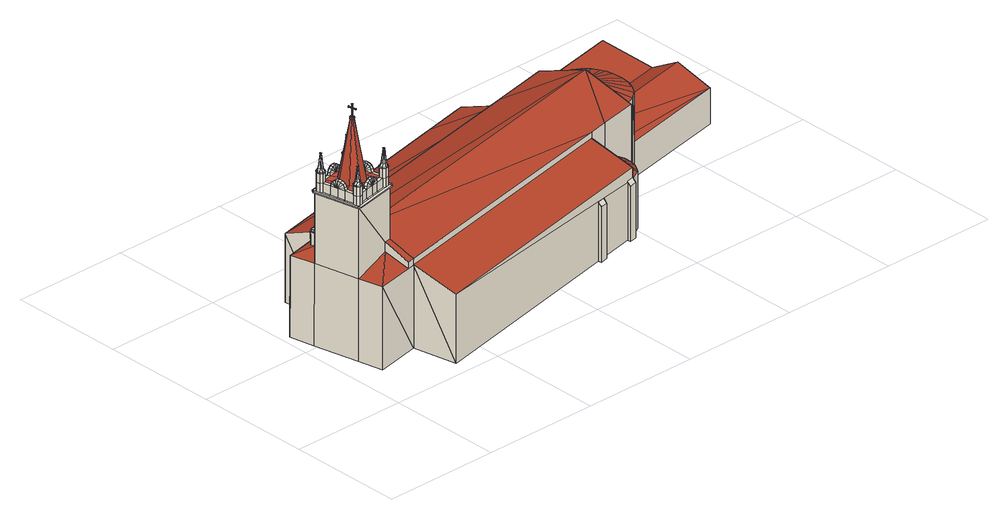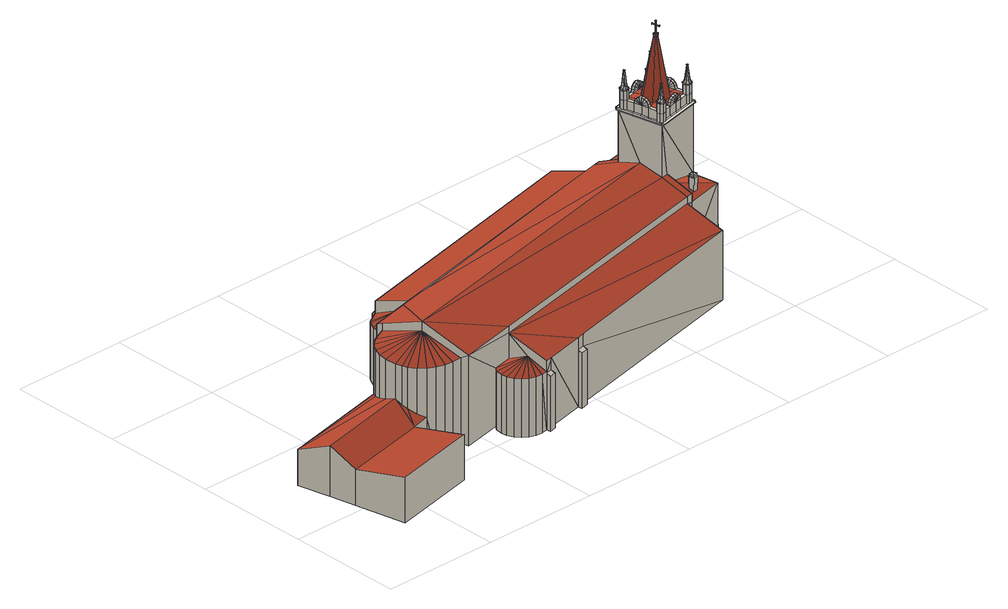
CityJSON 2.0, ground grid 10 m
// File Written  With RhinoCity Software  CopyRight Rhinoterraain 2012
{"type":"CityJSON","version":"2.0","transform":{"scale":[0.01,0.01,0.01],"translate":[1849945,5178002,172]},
"CityObjects":{
"building1":{"type":"Building","geometry":[{"type":"MultiSurface","lod":"2","boundaries":[[[0,1,2]],[[3,1,0]],[[4,5,6]],[[7,5,4]],[[8,9,10]],[[9,11,10]],[[12,13,14]],[[14,15,16]],[[10,11,17]],[[18,15,13]],[[19,20,21]],[[22,13,23]],[[24,14,16]],[[15,25,16]],[[21,26,27]],[[25,28,16]],[[29,30,31]],[[23,13,12]],[[13,15,14]],[[32,12,14]],[[17,11,33]],[[34,35,36]],[[37,24,35]],[[24,16,35]],[[38,39,34]],[[40,36,41]],[[39,35,34]],[[42,34,36]],[[43,42,36]],[[44,42,45]],[[45,42,43]],[[46,43,36]],[[47,48,36]],[[47,36,49]],[[50,51,52]],[[48,53,36]],[[53,46,36]],[[36,54,41]],[[20,55,21]],[[51,29,31]],[[49,36,40]],[[35,16,29]],[[16,56,29]],[[29,57,30]],[[35,29,51]],[[58,51,50]],[[36,35,51]],[[59,51,60]],[[36,51,61]],[[51,31,52]],[[55,61,59]],[[11,27,33]],[[55,26,21]],[[21,27,11]],[[55,59,26]],[[61,51,59]],[[62,36,61]],[[21,63,64,11]],[[46,65,66,53]],[[63,67,68,69]],[[50,70,71,52]],[[43,72,73,65]],[[43,65,46]],[[53,66,74,48]],[[48,74,75,47]],[[76,30,31,77]],[[78,79,80,81]],[[77,31,52,71]],[[82,54,41,83]],[[84,36,54,82]],[[47,75,85,49]],[[86,57,30,76]],[[49,85,87,40]],[[88,89,90,91]],[[55,92,93,20]],[[58,94,70,50]],[[61,95,92,55]],[[40,87,83,41]],[[90,96,97,91]],[[96,98,97]],[[91,97,99]],[[20,93,100,19]],[[51,101,94,58]],[[102,29,57,86]],[[19,100,67,63]],[[21,19,63]],[[9,103,104,8]],[[105,106,107,108]],[[109,105,110,111]],[[109,112,106,105]],[[113,27,33,114]],[[115,59,26,116]],[[117,118,119,102]],[[73,120,121,122]],[[112,25,28,123]],[[124,24,125,126]],[[124,37,24]],[[99,97,111,127]],[[127,111,110]],[[103,9,11,64]],[[128,129,56,130]],[[129,16,56]],[[34,131,132,42]],[[133,134,131,34]],[[130,56,29,102]],[[119,130,102]],[[96,15,25,112]],[[135,18,15,96]],[[136,121,137,84]],[[121,138,137]],[[36,84,137,62]],[[12,139,140,32]],[[126,141,138,121]],[[107,123,16,129]],[[123,28,16]],[[142,128,118,143]],[[143,118,101,144]],[[118,117,101]],[[144,101,60,145]],[[101,51,60]],[[62,137,95,61]],[[95,137,146,147]],[[59,115,148,145]],[[60,59,145]],[[147,146,148,115]],[[8,104,149,10]],[[10,149,150,17]],[[17,150,114,33]],[[116,26,27,113]],[[116,113,151]],[[152,153,154,155]],[[156,157,158,159]],[[160,161,162,163]],[[164,165,166,167]],[[153,168,169,154]],[[161,169,170,162]],[[98,152,155,97]],[[165,98,109,166]],[[157,109,111,158]],[[97,160,163,111]],[[155,154,161,160]],[[167,166,157,156]],[[165,164,153,152]],[[159,158,163,162]],[[153,164,168]],[[154,169,161]],[[170,159,162]],[[168,164,167,171]],[[97,155,160]],[[165,152,98]],[[166,109,157]],[[158,111,163]],[[171,167,156]],[[171,156,159,170]],[[89,88,141,126]],[[89,126,125]],[[108,107,128,142]],[[107,129,128]],[[98,96,112,109]],[[172,173,174,175]],[[176,177,173,172]],[[177,176,178,179]],[[179,178,175,174]],[[180,172,175,181]],[[182,176,172,180]],[[176,182,183,178]],[[178,183,181,175]],[[184,180,181,185]],[[186,182,180,184]],[[182,186,187,183]],[[183,187,185,181]],[[188,184,185,189]],[[190,186,184,188]],[[186,190,191,187]],[[187,191,189,185]],[[192,188,189,193]],[[194,190,188,192]],[[190,194,195,191]],[[191,195,193,189]],[[196,192,193]],[[196,194,192]],[[195,194,196]],[[195,196,193]],[[136,122,121]],[[18,135,197,13]],[[197,135,89,198]],[[14,198,125,24]],[[198,89,125]],[[199,22,13,197]],[[200,197,198,140]],[[139,200,140]],[[199,197,200]],[[32,140,198,14]],[[22,199,200,23]],[[23,200,139,12]],[[69,68,201,202]],[[202,201,203,204]],[[204,203,79,78]],[[205,206,81,80]],[[207,208,206,205]],[[151,113,208,207]],[[72,131,120,73]],[[132,131,72]],[[39,209,210,38]],[[37,124,211,212]],[[37,212,35]],[[44,213,214,45]],[[212,211,134,133]],[[209,39,35,212]],[[209,212,133,210]],[[38,210,133,34]],[[213,44,42,132]],[[213,132,72,214]],[[45,214,72,43]],[[215,5,6,216]],[[217,1,2,218]],[[4,219,216,6]],[[220,215,216,219]],[[220,7,5,215]],[[0,221,218,2]],[[222,217,218,221]],[[222,3,1,217]],[[223,224,225,226]],[[227,228,229,230]],[[231,232,233,234]],[[235,231,234,236]],[[237,238,239,240]],[[241,242,228,243]],[[244,245,224,229]],[[230,229,224,223]],[[246,243,228,227]],[[242,244,229,228]],[[224,245,232,225]],[[247,230,223]],[[247,223,248,249]],[[250,249,248]],[[251,230,247]],[[251,247,249,252]],[[250,252,249]],[[253,230,251]],[[253,251,252,254]],[[250,254,252]],[[255,230,253]],[[255,253,254,256]],[[250,256,254]],[[257,230,255]],[[257,255,256,258]],[[250,258,256]],[[257,259,230]],[[259,257,258,260]],[[260,258,250]],[[259,261,230]],[[261,259,260,262]],[[262,260,250]],[[261,227,230]],[[227,261,262,263]],[[263,262,250]],[[223,226,264,248]],[[246,227,263,265]],[[234,233,266,267]],[[232,231,226,225]],[[236,234,267,268]],[[231,235,269,226]],[[238,270,239]],[[271,237,240]],[[272,273,238,237]],[[238,273,274,270]],[[272,237,271,275]],[[233,171,266]],[[267,266,276,277]],[[268,267,277,278]],[[239,270,279,280]],[[277,276,281,282]],[[278,277,282,283]],[[280,279,284]],[[270,274,285,279]],[[279,285,286,284]],[[287,280,284,288]],[[289,287,288]],[[288,284,286,290]],[[291,289,288,290]],[[271,240,287,289]],[[275,271,289,291]],[[292,293,283,282]],[[264,294,293,292]],[[226,269,294,264]],[[295,235,236,296]],[[296,236,268,297]],[[235,295,298,269]],[[295,296,273,272]],[[273,296,297,274]],[[295,272,275,298]],[[297,268,278,299]],[[299,278,283,300]],[[274,297,299,285]],[[285,299,300,286]],[[290,286,300,301]],[[302,291,290,301]],[[298,275,291,302]],[[293,301,300,283]],[[294,302,301,293]],[[269,298,302,294]],[[303,304,305,306]],[[307,308,309,310]],[[311,312,313,314]],[[315,311,314,316]],[[317,318,319,320]],[[281,276,321,308]],[[309,322,323,304]],[[310,309,304,303]],[[282,281,308,307]],[[308,321,322,309]],[[304,323,312,305]],[[324,310,303]],[[325,326,324,303]],[[327,326,325]],[[328,310,324]],[[329,328,324,326]],[[327,329,326]],[[330,310,328]],[[331,330,328,329]],[[327,331,329]],[[332,310,330]],[[333,332,330,331]],[[327,333,331]],[[334,310,332]],[[335,334,332,333]],[[327,335,333]],[[334,336,310]],[[337,336,334,335]],[[337,335,327]],[[336,338,310]],[[339,338,336,337]],[[339,337,327]],[[338,307,310]],[[339,340,307,338]],[[340,339,327]],[[325,303,306,341]],[[292,282,307,340]],[[314,313,342,343]],[[306,305,312,311]],[[316,314,343,344]],[[345,306,311,315]],[[320,319,346]],[[347,318,317]],[[318,348,349,319]],[[319,349,350,346]],[[347,351,348,318]],[[342,313,352]],[[353,354,343,342]],[[354,355,344,343]],[[356,320,346,357]],[[358,359,354,353]],[[359,360,355,354]],[[361,356,357]],[[357,346,350,362]],[[363,361,357,362]],[[364,365,356,361]],[[364,366,365]],[[367,364,361,363]],[[368,366,364,367]],[[366,347,317,365]],[[368,351,347,366]],[[369,370,360,359]],[[341,371,370,369]],[[371,341,306,345]],[[372,315,316,373]],[[373,316,344,374]],[[375,345,315,372]],[[348,372,373,349]],[[349,373,374,350]],[[351,375,372,348]],[[355,376,374,344]],[[360,377,376,355]],[[362,350,374,376]],[[377,363,362,376]],[[378,367,363,377]],[[379,368,367,378]],[[379,375,351,368]],[[370,378,377,360]],[[371,379,378,370]],[[379,371,345,375]],[[380,381,382,383]],[[384,385,386,387]],[[388,389,390,391]],[[389,392,393,390]],[[394,395,396,397]],[[387,358,353,398]],[[383,384,399,400]],[[383,382,385,384]],[[387,386,359,358]],[[384,387,398,399]],[[391,380,383,400]],[[382,401,385]],[[402,403,401,382]],[[403,402,404]],[[401,405,385]],[[403,406,405,401]],[[406,403,404]],[[405,407,385]],[[406,408,407,405]],[[408,406,404]],[[385,407,409]],[[408,410,409,407]],[[408,404,410]],[[385,409,411]],[[410,412,411,409]],[[410,404,412]],[[385,411,413]],[[412,414,413,411]],[[412,404,414]],[[385,413,415]],[[414,416,415,413]],[[414,404,416]],[[385,415,386]],[[416,417,386,415]],[[416,404,417]],[[418,402,382,381]],[[417,369,359,386]],[[419,420,389,388]],[[381,380,391,390]],[[420,421,392,389]],[[422,381,390,393]],[[423,394,397]],[[395,424,396]],[[397,396,425,426]],[[427,423,397,426]],[[424,428,425,396]],[[169,419,388]],[[429,430,420,419]],[[430,431,421,420]],[[432,433,394,423]],[[434,435,430,429]],[[435,436,431,430]],[[432,437,433]],[[438,432,423,427]],[[439,437,432,438]],[[437,440,441,433]],[[440,442,441]],[[439,443,440,437]],[[440,443,444,442]],[[441,442,424,395]],[[442,444,428,424]],[[436,435,445,446]],[[446,445,418,447]],[[447,418,381,422]],[[392,448,449,393]],[[421,450,448,392]],[[451,422,393,449]],[[426,425,449,448]],[[450,427,426,448]],[[428,451,449,425]],[[431,452,450,421]],[[436,453,452,431]],[[452,438,427,450]],[[453,439,438,452]],[[453,454,443,439]],[[443,454,455,444]],[[444,455,451,428]],[[453,436,446,454]],[[454,446,447,455]],[[455,447,422,451]],[[456,457,458,459]],[[460,461,462,463]],[[464,465,466,467]],[[465,468,469,466]],[[470,471,472,473]],[[474,463,434,429]],[[475,459,460,476]],[[459,458,461,460]],[[463,462,435,434]],[[476,460,463,474]],[[467,456,459,475]],[[458,477,461]],[[477,458,478,479]],[[479,478,480]],[[477,481,461]],[[477,479,482,481]],[[482,479,480]],[[481,483,461]],[[481,482,484,483]],[[484,482,480]],[[461,483,485]],[[483,484,486,485]],[[484,480,486]],[[461,485,487]],[[485,486,488,487]],[[486,480,488]],[[461,487,489]],[[487,488,490,489]],[[488,480,490]],[[461,489,491]],[[489,490,492,491]],[[490,480,492]],[[461,491,462]],[[462,491,492,493]],[[492,480,493]],[[457,494,478,458]],[[462,493,445,435]],[[495,496,465,464]],[[467,466,457,456]],[[496,497,468,465]],[[466,469,498,457]],[[470,499,471]],[[473,472,500]],[[501,470,473,502]],[[503,499,470,501]],[[502,473,500,504]],[[168,495,464]],[[496,495,241,505]],[[497,496,505,506]],[[499,507,508,471]],[[505,241,243,246]],[[506,505,246,509]],[[507,510,508]],[[503,511,507,499]],[[507,511,512,510]],[[508,510,513,514]],[[514,513,515]],[[510,512,516,513]],[[513,516,517,515]],[[472,514,515,500]],[[500,515,517,504]],[[509,246,265,518]],[[518,265,494,519]],[[457,498,519,494]],[[468,520,521,469]],[[497,522,520,468]],[[469,521,523,498]],[[520,501,502,521]],[[522,503,501,520]],[[521,502,504,523]],[[522,497,506,524]],[[524,506,509,525]],[[522,524,511,503]],[[511,524,525,512]],[[512,525,526,516]],[[516,526,527,517]],[[504,517,527,523]],[[525,509,518,526]],[[526,518,519,527]],[[498,523,527,519]],[[528,240,529,239]],[[530,531,240,528]],[[239,532,280,533]],[[528,239,533,534]],[[535,287,536,280]],[[280,536,537,533]],[[240,531,287,538]],[[531,539,536,287]],[[317,540,320,541]],[[542,317,541,543]],[[544,356,545,320]],[[320,545,546,541]],[[365,547,356,548]],[[547,549,545,356]],[[542,365,550,317]],[[551,547,365,542]],[[552,394,553,395]],[[395,553,554,555]],[[433,556,394,557]],[[556,558,553,394]],[[559,433,560,441]],[[561,556,433,559]],[[441,562,395,555]],[[559,441,555,563]],[[471,564,472,565]],[[564,566,567,472]],[[568,471,569,508]],[[570,564,471,568]],[[508,571,514,572]],[[568,508,572,573]],[[574,472,567,514]],[[514,567,575,572]],[[576,577,578,579]],[[579,578,580,581]],[[582,579,581,583]],[[584,576,579,582]],[[585,586,587,588]],[[589,585,588,590]],[[591,592,585,589]],[[592,593,586,585]],[[594,595,596,597]],[[598,599,595,594]],[[599,600,601,595]],[[595,601,602,596]],[[603,604,605,606]],[[604,607,608,605]],[[605,608,609,610]],[[606,605,610,611]],[[577,530,528,578]],[[580,534,533,581]],[[536,582,583,537]],[[531,576,584,539]],[[587,543,541,588]],[[545,589,590,546]],[[547,592,591,549]],[[593,551,542,586]],[[553,594,597,554]],[[556,599,598,558]],[[600,561,559,601]],[[602,563,555,596]],[[564,604,603,566]],[[607,570,568,608]],[[609,573,572,610]],[[567,606,611,575]],[[530,577,576,531]],[[578,528,534,580]],[[581,533,537,583]],[[539,584,582,536]],[[586,542,543,587]],[[588,541,546,590]],[[549,591,589,545]],[[551,593,592,547]],[[596,555,554,597]],[[558,598,594,553]],[[561,600,599,556]],[[601,559,563,602]],[[566,603,606,567]],[[570,607,604,564]],[[608,568,573,609]],[[610,572,575,611]],[[79,147,80]],[[203,147,79]],[[68,147,201]],[[135,96,90]],[[112,123,106]],[[105,108,142,110]],[[147,116,151]],[[147,151,207]],[[147,205,80]],[[147,207,205]],[[67,147,68]],[[147,115,116]],[[100,147,67]],[[93,147,100]],[[92,147,93]],[[95,147,92]],[[122,136,84]],[[612,77,71]],[[612,76,77]],[[612,86,76]],[[612,102,86]],[[94,612,70]],[[70,612,71]],[[613,612,101]],[[128,130,119,118]],[[64,78,150,149]],[[63,69,202,64]],[[202,204,78,64]],[[131,134,121,120]],[[211,124,121,134]],[[124,126,121]],[[78,81,114,150]],[[206,208,114,81]],[[208,113,114]],[[103,64,149,104]],[[88,91,99,141]],[[141,99,146,138]],[[99,127,146]],[[137,138,146]],[[146,144,145,148]],[[127,143,144,146]],[[127,110,142,143]],[[89,135,90]],[[106,123,107]],[[122,82,83]],[[87,122,83]],[[75,122,85]],[[85,122,87]],[[66,122,74]],[[74,122,75]],[[73,122,65]],[[65,122,66]],[[122,84,82]],[[101,612,94]],[[250,248,614,615]],[[263,250,615]],[[264,292,340,616]],[[248,264,616,614]],[[616,327,325,617]],[[616,340,327]],[[618,341,369,417]],[[617,325,341,618]],[[619,618,404,402]],[[404,618,417]],[[493,620,418,445]],[[620,619,402,418]],[[478,621,620,480]],[[480,620,493]],[[265,263,615,494]],[[494,615,621,478]],[[615,614,622,623]],[[614,616,624,622]],[[624,616,617,625]],[[626,625,617,618]],[[627,626,618,619]],[[628,627,619,620]],[[621,629,628,620]],[[621,615,623,629]],[[630,623,622,631]],[[623,630,632,629]],[[633,624,625,634]],[[631,622,624,633]],[[627,635,636,626]],[[634,625,626,636]],[[629,632,637,628]],[[628,637,635,627]],[[638,630,631,639]],[[630,638,640,632]],[[641,633,634,642]],[[639,631,633,641]],[[635,643,644,636]],[[642,634,636,644]],[[632,640,645,637]],[[637,645,643,635]],[[638,639,646]],[[640,638,646]],[[646,641,642]],[[639,641,646]],[[643,646,644]],[[646,642,644]],[[640,646,645]],[[645,646,643]],[[647,648,649,650]],[[651,652,653,654]],[[655,656,657,658]],[[659,660,661,662]],[[663,664,665,666]],[[652,667,668,653]],[[669,651,654,670]],[[653,668,671,662]],[[670,654,661,672]],[[673,659,662,671]],[[660,674,672,661]],[[667,652,659,673]],[[651,669,674,660]],[[654,653,675,676]],[[675,653,662,677]],[[662,661,678,677]],[[654,676,678,661]],[[679,680,652,651]],[[679,651,660,681]],[[682,681,660,659]],[[652,680,682,659]],[[683,669,670,684]],[[684,670,672,685]],[[674,686,685,672]],[[669,683,686,674]],[[687,688,676,675]],[[687,675,677,689]],[[677,678,690,689]],[[676,688,690,678]],[[691,692,680,679]],[[691,679,681,693]],[[681,682,694,693]],[[680,692,694,682]],[[683,684,648,647]],[[648,684,685,649]],[[650,649,685,686]],[[683,647,650,686]],[[688,687,656,655]],[[656,687,689,657]],[[658,657,689,690]],[[688,655,658,690]],[[692,691,664,663]],[[664,691,693,665]],[[666,665,693,694]],[[692,663,666,694]],[[201,147,203]]],"semantics":{"surfaces":[{"type":"GroundSurface"},{"type":"WallSurface"},{"type":"RoofSurface"}],"values":[0,0,0,0,0,0,0,0,0,0,0,0,0,0,0,0,0,0,0,0,0,0,0,0,0,0,0,0,0,0,0,0,0,0,0,0,0,0,0,0,0,0,0,0,0,0,0,0,0,0,0,0,0,0,0,0,0,1,1,1,1,1,1,1,1,1,1,1,1,1,1,1,1,1,1,1,1,1,1,1,1,1,1,1,1,1,1,1,1,1,1,1,1,1,1,1,1,1,1,1,1,1,1,1,1,1,1,1,1,1,1,1,1,1,1,1,1,1,1,1,1,1,1,1,1,1,1,1,1,1,1,1,1,1,1,1,1,1,1,1,1,1,1,1,1,1,1,1,1,1,1,1,1,1,1,1,1,1,1,1,1,1,1,1,1,1,1,1,1,1,1,1,1,1,1,1,1,1,1,1,1,1,1,1,1,1,1,1,1,1,1,1,1,1,1,1,1,1,1,1,1,1,1,1,1,1,1,1,1,1,1,1,1,1,1,1,1,1,1,1,1,1,1,1,1,1,1,1,1,1,1,1,1,1,1,1,1,1,1,1,1,1,1,1,1,1,1,1,1,1,1,1,1,1,1,1,1,1,1,1,1,1,1,1,1,1,1,1,1,1,1,1,1,1,1,1,1,1,1,1,1,1,1,1,1,1,1,1,1,1,1,1,1,1,1,1,1,1,1,1,1,1,1,1,1,1,1,1,1,1,1,1,1,1,1,1,1,1,1,1,1,1,1,1,1,1,1,1,1,1,1,1,1,1,1,1,1,1,1,1,1,1,1,1,1,1,1,1,1,1,1,1,1,1,1,1,1,1,1,1,1,1,1,1,1,1,1,1,1,1,1,1,1,1,1,1,1,1,1,1,1,1,1,1,1,1,1,1,1,1,1,1,1,1,1,1,1,1,1,1,1,1,1,1,1,1,1,1,1,1,1,1,1,1,1,1,1,1,1,1,1,1,1,1,1,1,1,1,1,1,1,1,1,1,1,1,1,1,1,1,1,1,1,1,1,1,1,1,1,1,1,1,1,1,1,1,1,1,1,1,1,1,1,1,1,1,1,1,1,1,1,1,1,1,1,1,1,1,1,1,1,1,1,1,1,1,1,1,1,1,1,1,1,1,1,1,1,1,1,1,1,1,1,1,1,1,1,1,1,1,1,1,1,1,1,1,1,1,1,1,1,1,1,1,1,1,1,1,1,1,1,1,1,1,1,1,1,1,1,1,1,1,1,1,1,1,1,1,1,1,1,1,1,1,1,1,1,1,1,1,1,1,1,1,1,1,1,1,1,1,1,1,1,1,1,1,1,1,1,1,1,1,1,1,1,1,1,1,1,1,1,1,1,1,1,1,1,1,1,1,1,1,1,1,1,1,1,1,1,1,1,1,1,1,1,1,1,1,1,1,1,1,2,2,2,2,2,2,2,2,2,2,2,2,2,2,2,2,2,2,2,2,2,2,2,2,2,2,2,2,2,2,2,2,2,2,2,2,2,2,2,2,2,2,2,2,2,2,2,2,2,2,2,2,2,2,2,2,2,2,2,2,2,2,2,2,2,2,2,2,2,2,2,2,2,2,2,2,2,2,2,2,2,2,2,2,2,2,2,2,2,2,2,2,2,2,2,2,2,2,2,2,2,2,2,2,2,2,2,2,2,2,2,2,2,2,2,2,2,2,2,2,2,2,2,2,2,2,2,2,2,2,2,2,2,2,2,2,2,2,2,2,2,2,2,2,2,2,2,2]}}]}
},
"vertices":[
[2908,593,72],[2851,546,73],[2915,560,72],[2844,579,73],[2541,512,75],[2484,465,75],[2548,479,75],[2476,498,75],[4265,2362,63],[3528,2206,68],[4357,1927,62],[3620,1772,67],[342,1311,90],[297,1261,90],[374,1278,90],[85,993,92],[600,472,88],[4405,1701,62],[40,1207,92],[3401,1772,69],[3333,1793,69],[3463,1736,68],[293,1282,90],[313,1305,90],[427,1289,89],[168,602,91],[3447,1164,68],[3512,1216,68],[213,390,91],[2909,589,72],[3036,674,71],[3066,731,71],[370,1298,90],[4465,1417,61],[2193,2008,77],[2129,1994,78],[2827,1796,73],[361,1603,90],[2186,2041,77],[2122,2027,78],[2857,1950,73],[2863,1894,72],[2536,2083,75],[2591,2095,74],[2529,2116,75],[2584,2128,74],[2644,2100,74],[2800,2046,73],[2754,2079,73],[2835,2002,73],[3079,858,71],[2999,985,72],[3080,793,71],[2700,2097,74],[2854,1839,73],[3262,1799,70],[679,98,87],[3019,651,71],[3062,920,71],[3323,1106,69],[3333,1056,69],[3177,1796,70],[3162,1866,70],[3463,1736,374],[3620,1772,373],[2644,2100,571],[2700,2097,571],[3463,1736,793],[3515,1687,793],[3515,1687,406],[3079,858,557],[3080,793,557],[2591,2095,560],[2591,2095,571],[2754,2079,570],[2800,2046,570],[3036,674,557],[3066,731,557],[3588,1529,497],[3588,1529,792],[3595,1433,792],[3595,1433,456],[2854,1839,569],[2863,1894,569],[2827,1796,570],[2835,2002,570],[3019,651,557],[2857,1950,569],[366,1276,856],[366,1276,785],[412,1058,870],[412,1058,948],[3262,1799,795],[3333,1793,794],[3062,920,557],[3177,1796,795],[86,989,792],[473,1071,1401],[86,989,1403],[473,1071,948],[3401,1772,794],[2999,985,557],[2909,589,558],[3528,2206,455],[4265,2362,450],[494,669,948],[494,669,870],[538,459,794],[538,459,849],[168,602,1403],[556,682,947],[556,682,1400],[168,602,791],[3512,1216,373],[4465,1417,367],[3323,1106,794],[3447,1164,793],[2833,949,559],[2833,949,786],[2909,589,659],[2591,2095,661],[2661,1761,787],[2626,1928,648],[213,390,796],[361,1603,677],[427,1289,784],[427,1289,802],[514,879,1007],[600,472,801],[600,472,793],[679,98,674],[2536,2083,662],[2536,2083,560],[2193,2008,563],[2193,2008,664],[41,1205,787],[2661,1761,571],[3162,1866,837],[2661,1761,840],[342,1311,433],[370,1298,432],[427,1289,855],[600,472,849],[2833,949,834],[2999,985,832],[3333,1056,830],[3249,1457,988],[3249,1457,909],[3323,1106,850],[4357,1927,368],[4405,1701,491],[3512,1216,793],[82,1010,1403],[82,1010,1410],[469,1092,1407],[469,1092,1401],[173,581,1409],[173,581,1403],[559,661,1400],[559,661,1407],[494,1075,1400],[494,1075,1407],[576,687,1407],[576,687,1400],[66,984,1410],[66,984,1403],[147,598,1403],[147,598,1410],[86,989,1410],[473,1071,1407],[556,682,1407],[168,602,1409],[277,1202,918],[277,1201,802],[285,1158,802],[287,1157,917],[232,1193,918],[234,1192,802],[242,1148,918],[242,1149,802],[279,1205,920],[289,1155,920],[230,1195,920],[240,1145,920],[275,1198,926],[282,1160,925],[237,1190,926],[244,1152,926],[275,1198,941],[282,1160,941],[237,1190,942],[244,1152,942],[277,1201,941],[286,1158,941],[233,1192,942],[242,1149,942],[260,1175,952],[297,1261,442],[374,1277,439],[293,1282,435],[313,1305,434],[3555,1628,793],[3555,1628,441],[3573,1588,793],[3573,1588,464],[3582,1356,792],[3582,1356,425],[3554,1282,793],[3554,1282,397],[2122,2027,546],[2186,2041,546],[2129,1994,664],[2129,1994,563],[2529,2116,543],[2584,2128,543],[2484,465,543],[2548,479,543],[2851,546,541],[2915,560,541],[2541,512,586],[2476,498,586],[2908,593,583],[2844,579,584],[158,737,1487],[158,737,1409],[173,667,1409],[173,667,1487],[131,866,1487],[131,866,1410],[144,801,1410],[144,801,1487],[159,645,1487],[159,645,1409],[164,620,1409],[164,620,1487],[159,645,1567],[164,620,1567],[173,642,1603],[176,628,1603],[189,634,1722],[187,642,1722],[95,946,1410],[113,862,1410],[117,932,1410],[127,798,1410],[140,733,1410],[117,932,1487],[157,742,1512],[183,742,1487],[182,747,1512],[170,807,1487],[154,756,1533],[179,761,1533],[150,777,1548],[175,782,1548],[144,801,1553],[170,807,1553],[139,826,1548],[164,831,1548],[135,847,1533],[160,852,1533],[132,861,1512],[157,866,1512],[156,871,1487],[198,672,1486],[142,938,1487],[186,606,1409],[186,606,1486],[186,606,1567],[173,667,1567],[188,620,1603],[181,654,1603],[161,645,1577],[166,621,1577],[186,608,1577],[174,665,1577],[211,611,1409],[211,611,1486],[211,611,1566],[202,623,1603],[196,636,1722],[225,633,1409],[225,633,1486],[225,633,1566],[210,635,1603],[210,613,1577],[223,633,1577],[195,643,1722],[207,649,1603],[195,657,1603],[218,657,1577],[198,670,1577],[220,658,1486],[220,658,1566],[198,672,1566],[155,646,1573],[161,617,1573],[185,602,1573],[171,670,1573],[213,608,1573],[229,632,1573],[223,660,1573],[199,676,1573],[420,674,1485],[420,674,1408],[491,689,1407],[491,689,1484],[291,647,1486],[291,647,1409],[356,660,1408],[356,660,1485],[512,675,1484],[512,675,1407],[537,680,1407],[537,680,1484],[512,675,1564],[537,680,1564],[516,703,1720],[515,689,1601],[529,692,1601],[523,705,1720],[295,629,1409],[360,643,1408],[424,656,1408],[415,673,1510],[415,699,1485],[410,698,1510],[351,686,1485],[402,670,1532],[396,695,1532],[381,666,1546],[375,691,1546],[356,660,1551],[351,686,1551],[331,655,1546],[326,680,1546],[310,651,1532],[305,676,1532],[296,648,1511],[291,673,1511],[286,672,1486],[485,714,1484],[551,702,1407],[551,702,1484],[551,702,1564],[491,689,1564],[537,704,1601],[503,697,1601],[513,677,1575],[536,682,1575],[549,702,1575],[493,690,1575],[555,684,1407],[546,727,1407],[546,727,1484],[546,727,1564],[521,712,1720],[534,718,1601],[525,741,1407],[525,741,1484],[525,741,1564],[522,726,1601],[544,725,1575],[524,739,1575],[508,723,1601],[514,711,1720],[501,711,1601],[501,734,1575],[488,714,1575],[499,736,1484],[499,736,1564],[485,714,1564],[511,671,1571],[540,677,1571],[556,701,1570],[487,686,1571],[550,729,1570],[525,745,1571],[497,739,1571],[481,715,1571],[468,1006,1407],[468,1006,1485],[483,936,1484],[483,936,1407],[497,872,1407],[497,872,1484],[511,807,1484],[511,807,1407],[477,1053,1407],[477,1053,1484],[483,1028,1484],[483,1028,1407],[477,1053,1565],[483,1028,1565],[452,1039,1721],[454,1031,1721],[468,1031,1601],[465,1045,1601],[528,811,1407],[515,876,1407],[501,940,1407],[484,931,1510],[458,931,1485],[459,926,1510],[472,866,1485],[487,917,1531],[462,912,1531],[492,896,1545],[466,891,1546],[497,872,1550],[472,866,1550],[502,847,1545],[477,842,1545],[507,826,1531],[481,821,1531],[509,812,1510],[484,807,1510],[485,802,1484],[443,1001,1485],[456,1067,1407],[456,1067,1485],[456,1067,1565],[468,1006,1565],[453,1053,1601],[460,1019,1601],[480,1029,1575],[475,1052,1575],[455,1065,1575],[467,1008,1575],[430,1062,1408],[430,1062,1485],[430,1062,1565],[439,1050,1602],[445,1037,1721],[416,1040,1408],[416,1040,1485],[416,1040,1565],[431,1038,1602],[432,1060,1575],[419,1040,1575],[434,1024,1602],[447,1030,1721],[446,1016,1601],[424,1017,1575],[444,1004,1575],[422,1015,1485],[422,1015,1565],[443,1001,1565],[481,1056,1571],[487,1027,1571],[456,1071,1571],[471,1003,1571],[428,1065,1571],[412,1041,1571],[418,1013,1571],[442,997,1571],[151,984,1409],[151,984,1487],[221,999,1486],[221,999,1409],[285,1013,1409],[285,1013,1486],[350,1026,1485],[350,1026,1408],[104,993,1410],[104,993,1487],[129,998,1487],[129,998,1410],[104,993,1567],[129,998,1567],[112,981,1604],[119,968,1723],[126,970,1723],[126,984,1604],[346,1044,1408],[217,1017,1409],[282,1031,1409],[226,1000,1511],[226,974,1486],[231,975,1511],[291,988,1486],[240,1003,1533],[245,978,1533],[261,1008,1547],[266,982,1547],[285,1013,1552],[291,988,1552],[310,1018,1547],[316,993,1547],[331,1022,1532],[336,997,1532],[345,1025,1511],[350,1000,1511],[355,1001,1485],[156,959,1487],[90,971,1410],[90,971,1487],[90,971,1567],[151,984,1567],[104,969,1604],[138,976,1604],[105,991,1578],[129,996,1577],[92,971,1578],[149,983,1577],[95,946,1487],[95,946,1567],[107,955,1604],[120,961,1723],[117,932,1567],[119,947,1604],[97,948,1578],[117,935,1577],[133,950,1604],[127,963,1723],[141,962,1604],[141,940,1577],[154,960,1577],[142,938,1567],[156,959,1567],[102,997,1574],[130,1003,1573],[86,972,1574],[154,987,1573],[92,944,1574],[116,928,1573],[144,934,1573],[160,958,1573],[188,632,1724],[188,638,1722],[184,637,1724],[185,643,1724],[193,635,1722],[198,635,1724],[193,631,1724],[195,640,1722],[196,645,1724],[199,640,1724],[191,642,1722],[190,646,1724],[519,704,1720],[525,703,1722],[514,701,1722],[520,700,1722],[522,708,1720],[523,714,1722],[526,709,1722],[512,712,1722],[518,711,1720],[517,715,1722],[515,707,1720],[511,706,1722],[453,1035,1721],[454,1041,1722],[457,1036,1722],[456,1030,1722],[443,1039,1722],[449,1038,1721],[448,1042,1722],[445,1028,1722],[446,1034,1721],[442,1033,1722],[450,1031,1721],[451,1027,1722],[116,970,1725],[122,969,1723],[121,973,1725],[127,972,1725],[119,959,1725],[119,965,1723],[116,964,1725],[124,962,1723],[129,961,1725],[125,958,1725],[127,966,1723],[130,967,1725],[185,643,1726],[185,637,1726],[188,633,1726],[192,639,1729],[193,632,1726],[198,635,1726],[196,645,1726],[199,640,1726],[190,646,1726],[518,708,1726],[514,701,1724],[520,700,1724],[525,704,1723],[523,714,1723],[526,709,1723],[517,715,1724],[512,712,1724],[511,706,1724],[454,1041,1724],[450,1034,1727],[456,1030,1724],[457,1036,1724],[448,1042,1724],[443,1038,1724],[442,1033,1724],[445,1028,1724],[451,1027,1724],[121,973,1726],[117,970,1726],[123,965,1729],[127,972,1726],[116,964,1726],[119,959,1726],[124,958,1726],[129,961,1726],[130,967,1726],[2864,801,655],[2833,950,559],[230,774,1486],[212,859,1486],[298,728,1486],[383,746,1485],[429,814,1485],[411,899,1485],[344,945,1485],[258,927,1486],[307,827,1993],[305,840,1993],[317,820,1993],[330,823,1992],[337,833,1992],[334,846,1992],[324,853,1992],[311,850,1993],[302,841,1999],[305,826,1999],[310,852,1998],[317,818,1998],[332,821,1998],[336,847,1998],[340,833,1998],[325,855,1998],[302,841,2014],[305,826,2014],[310,852,2014],[317,818,2013],[332,821,2013],[336,847,2013],[340,833,2013],[325,855,2013],[321,837,2024],[318,839,2124],[319,834,2124],[324,835,2124],[323,840,2124],[317,839,2091],[317,839,2084],[318,833,2084],[318,833,2091],[326,800,2089],[326,800,2085],[329,801,2085],[329,801,2089],[323,840,2084],[323,840,2091],[324,834,2091],[324,834,2084],[312,872,2085],[312,872,2089],[315,873,2089],[315,873,2085],[317,839,2019],[318,833,2019],[317,839,2120],[318,833,2120],[324,834,2019],[324,834,2120],[323,840,2019],[323,840,2120],[324,804,2084],[324,804,2091],[330,805,2084],[330,805,2091],[311,868,2091],[311,868,2084],[317,869,2091],[317,869,2084],[316,840,2122],[317,832,2122],[326,833,2122],[324,842,2122],[323,802,2082],[323,802,2093],[331,804,2081],[331,804,2093],[310,869,2093],[310,869,2082],[318,871,2093],[318,871,2082]
]}
